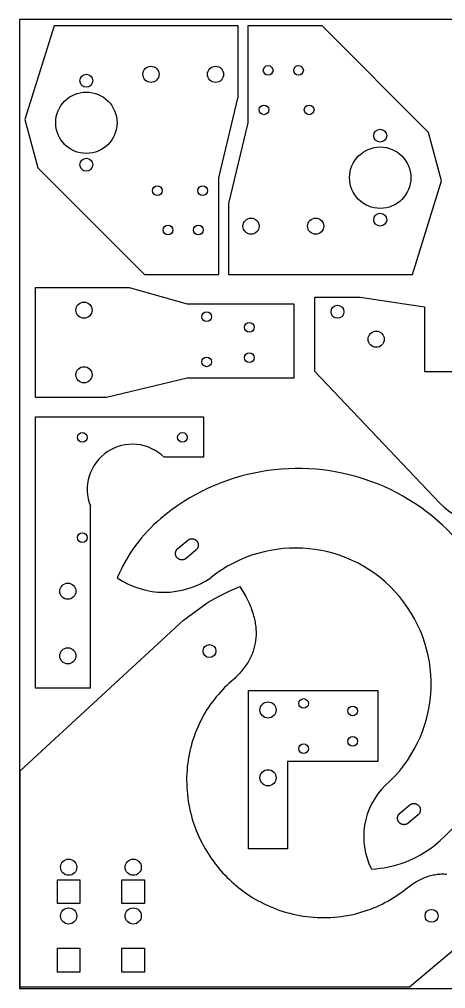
# Model space of a CAD drawing. Extents: x 0 to 300, y 0 to 300.
# Drawn here: x 0 to 132, y 0 to 300 of the extents above; entities that cross this region are included whole.
import ezdxf

# ---------------------------------------------------------------- set-up
doc = ezdxf.new("R2010")
doc.units = 0
doc.layers.add('DEFAULT', color=7, linetype='CONTINUOUS')
doc.layers.add('STENCILS', color=7, linetype='CONTINUOUS')

msp = doc.modelspace()

# ---------------------------------------------------------------- linework, layer by layer
at = {"layer": 'DEFAULT'}
for p, q in [((300, 300, 0), (0, 300, 0)), ((0, 300, 0), (0, 0, 0)), ((0, 0, 0), (300, 0, 0))]:
    msp.add_line(p, q, dxfattribs=at)
at = {"layer": 'STENCILS'}
for p, q in [((10.74, 298, 0), (1.74, 269, 0)), ((67.74, 298, 0), (10.74, 298, 0)), ((67.74, 276, 0), (67.74, 298, 0)), ((93.74, 298, 0), (70.74, 298, 0)), ((70.74, 298, 0), (70.74, 268, 0)), ((126.74, 265, 0), (93.74, 298, 0)), ((61.74, 251, 0), (67.74, 276, 0)), ((1.74, 269, 0), (5.74, 254, 0)), ((70.74, 268, 0), (64.74, 243, 0)), ((130.74, 250, 0), (126.74, 265, 0)), ((5.74, 254, 0), (38.74, 221, 0)), ((61.74, 221, 0), (61.74, 251, 0)), ((121.74, 221, 0), (130.74, 250, 0)), ((64.74, 243, 0), (64.74, 221, 0)), ((38.74, 221, 0), (61.74, 221, 0)), ((64.74, 221, 0), (121.74, 221, 0)), ((5, 183, 0), (5, 217, 0)), ((5, 217, 0), (34, 217, 0)), ((34, 217, 0), (52, 212, 0)), ((91.5, 191, 0), (91.5, 214, 0)), ((91.5, 214, 0), (105.5, 214, 0)), ((105.5, 214, 0), (125.5, 211, 0)), ((52, 212, 0), (85, 212, 0)), ((85, 212, 0), (85, 189, 0)), ((125.5, 211, 0), (125.5, 191, 0)), ((52, 189, 0), (27, 183, 0)), ((85, 189, 0), (52, 189, 0)), ((130.21, 150.28, 0), (91.5, 191, 0)), ((125.5, 191, 0), (165.5, 191, 0)), ((27, 183, 0), (5, 183, 0)), ((5, 93, 0), (5, 177, 0)), ((5, 177, 0), (57, 177, 0)), ((57, 177, 0), (57, 164.5, 0)), ((57, 164.5, 0), (44.8, 164.5, 0)), ((22, 93, 0), (22, 149.3, 0)), ((49.06, 136.22, 0), (52.12, 138.79, 0)), ((52.12, 138.79, 0), (52.17, 138.84, 0)), ((52.17, 138.84, 0), (52.23, 138.88, 0)), ((52.23, 138.88, 0), (52.29, 138.92, 0)), ((52.29, 138.92, 0), (52.34, 138.95, 0)), ((52.34, 138.95, 0), (52.4, 138.99, 0)), ((52.4, 138.99, 0), (52.46, 139.02, 0)), ((52.46, 139.02, 0), (52.52, 139.05, 0)), ((52.52, 139.05, 0), (52.59, 139.08, 0)), ((52.59, 139.08, 0), (52.65, 139.11, 0)), ((52.65, 139.11, 0), (52.72, 139.14, 0)), ((52.72, 139.14, 0), (52.78, 139.16, 0)), ((52.78, 139.16, 0), (52.85, 139.18, 0)), ((52.85, 139.18, 0), (52.91, 139.2, 0)), ((52.91, 139.2, 0), (52.98, 139.21, 0)), ((52.98, 139.21, 0), (53.05, 139.23, 0)), ((53.05, 139.23, 0), (53.12, 139.24, 0)), ((53.12, 139.24, 0), (53.18, 139.25, 0)), ((53.18, 139.25, 0), (53.25, 139.25, 0)), ((53.25, 139.25, 0), (53.32, 139.26, 0)), ((53.32, 139.26, 0), (53.39, 139.26, 0)), ((53.39, 139.26, 0), (53.46, 139.26, 0)), ((53.46, 139.26, 0), (53.53, 139.26, 0)), ((53.53, 139.26, 0), (53.6, 139.25, 0)), ((53.6, 139.25, 0), (53.67, 139.24, 0)), ((53.67, 139.24, 0), (53.73, 139.23, 0)), ((53.73, 139.23, 0), (53.8, 139.22, 0)), ((53.8, 139.22, 0), (53.87, 139.21, 0)), ((53.87, 139.21, 0), (53.94, 139.19, 0)), ((53.94, 139.19, 0), (54, 139.17, 0)), ((54, 139.17, 0), (54.07, 139.15, 0)), ((54.07, 139.15, 0), (54.13, 139.12, 0)), ((54.13, 139.12, 0), (54.2, 139.1, 0)), ((54.2, 139.1, 0), (54.26, 139.07, 0)), ((54.26, 139.07, 0), (54.32, 139.04, 0)), ((54.32, 139.04, 0), (54.38, 139, 0)), ((54.38, 139, 0), (54.44, 138.97, 0)), ((54.44, 138.97, 0), (54.5, 138.93, 0)), ((54.5, 138.93, 0), (54.56, 138.89, 0)), ((54.56, 138.89, 0), (54.61, 138.85, 0)), ((54.61, 138.85, 0), (54.67, 138.81, 0)), ((54.67, 138.81, 0), (54.72, 138.77, 0)), ((54.72, 138.77, 0), (54.77, 138.72, 0)), ((54.77, 138.72, 0), (54.82, 138.67, 0)), ((54.82, 138.67, 0), (54.87, 138.62, 0)), ((54.87, 138.62, 0), (54.92, 138.57, 0)), ((54.92, 138.57, 0), (54.96, 138.52, 0)), ((54.96, 138.52, 0), (55, 138.46, 0)), ((55, 138.46, 0), (55.04, 138.41, 0)), ((55.04, 138.41, 0), (55.08, 138.35, 0)), ((55.08, 138.35, 0), (55.12, 138.29, 0)), ((55.12, 138.29, 0), (55.15, 138.23, 0)), ((55.15, 138.23, 0), (55.19, 138.17, 0)), ((55.19, 138.17, 0), (55.22, 138.11, 0)), ((55.22, 138.11, 0), (55.24, 138.05, 0)), ((55.24, 138.05, 0), (55.27, 137.98, 0)), ((48.36, 134.98, 0), (48.38, 135.05, 0)), ((48.38, 135.05, 0), (48.39, 135.12, 0)), ((48.39, 135.12, 0), (48.4, 135.19, 0)), ((48.4, 135.19, 0), (48.42, 135.25, 0)), ((48.42, 135.25, 0), (48.44, 135.32, 0)), ((48.44, 135.32, 0), (48.47, 135.38, 0)), ((48.47, 135.38, 0), (48.49, 135.45, 0)), ((48.49, 135.45, 0), (48.52, 135.51, 0)), ((48.52, 135.51, 0), (48.55, 135.57, 0)), ((48.55, 135.57, 0), (48.58, 135.63, 0)), ((48.58, 135.63, 0), (48.61, 135.7, 0)), ((48.61, 135.7, 0), (48.65, 135.75, 0)), ((48.65, 135.75, 0), (48.69, 135.81, 0)), ((48.69, 135.81, 0), (48.73, 135.87, 0)), ((48.73, 135.87, 0), (48.77, 135.92, 0)), ((48.77, 135.92, 0), (48.81, 135.98, 0)), ((48.81, 135.98, 0), (48.86, 136.03, 0)), ((48.86, 136.03, 0), (48.91, 136.08, 0)), ((48.91, 136.08, 0), (48.95, 136.13, 0)), ((48.95, 136.13, 0), (49, 136.18, 0)), ((49, 136.18, 0), (49.06, 136.22, 0)), ((54.69, 135.73, 0), (51.63, 133.16, 0)), ((54.74, 135.77, 0), (54.69, 135.73, 0)), ((54.79, 135.82, 0), (54.74, 135.77, 0)), ((54.84, 135.87, 0), (54.79, 135.82, 0)), ((54.89, 135.92, 0), (54.84, 135.87, 0)), ((54.94, 135.97, 0), (54.89, 135.92, 0)), ((54.98, 136.02, 0), (54.94, 135.97, 0)), ((55.02, 136.08, 0), (54.98, 136.02, 0)), ((55.06, 136.14, 0), (55.02, 136.08, 0)), ((55.1, 136.19, 0), (55.06, 136.14, 0)), ((55.13, 136.25, 0), (55.1, 136.19, 0)), ((55.17, 136.31, 0), (55.13, 136.25, 0)), ((55.2, 136.37, 0), (55.17, 136.31, 0)), ((55.23, 136.44, 0), (55.2, 136.37, 0)), ((55.26, 136.5, 0), (55.23, 136.44, 0)), ((55.28, 136.56, 0), (55.26, 136.5, 0)), ((55.27, 137.98, 0), (55.29, 137.92, 0)), ((55.3, 136.63, 0), (55.28, 136.56, 0)), ((55.29, 137.92, 0), (55.32, 137.85, 0)), ((55.33, 136.7, 0), (55.3, 136.63, 0)), ((55.32, 137.85, 0), (55.34, 137.79, 0)), ((55.34, 136.76, 0), (55.33, 136.7, 0)), ((55.34, 137.79, 0), (55.35, 137.72, 0)), ((55.36, 136.83, 0), (55.34, 136.76, 0)), ((55.35, 137.72, 0), (55.37, 137.65, 0)), ((55.37, 136.9, 0), (55.36, 136.83, 0)), ((55.37, 137.65, 0), (55.38, 137.58, 0)), ((55.38, 136.97, 0), (55.37, 136.9, 0)), ((55.38, 137.58, 0), (55.39, 137.52, 0)), ((55.39, 137.03, 0), (55.38, 136.97, 0)), ((55.39, 137.52, 0), (55.4, 137.45, 0)), ((55.4, 137.1, 0), (55.39, 137.03, 0)), ((55.4, 137.45, 0), (55.4, 137.38, 0)), ((55.4, 137.38, 0), (55.41, 137.31, 0)), ((55.41, 137.24, 0), (55.4, 137.17, 0)), ((55.4, 137.17, 0), (55.4, 137.1, 0)), ((55.41, 137.31, 0), (55.41, 137.24, 0)), ((48.34, 134.78, 0), (48.35, 134.85, 0)), ((48.34, 134.71, 0), (48.34, 134.78, 0)), ((48.34, 134.64, 0), (48.34, 134.71, 0)), ((48.35, 134.57, 0), (48.34, 134.64, 0)), ((48.35, 134.91, 0), (48.36, 134.98, 0)), ((48.35, 134.85, 0), (48.35, 134.91, 0)), ((48.35, 134.5, 0), (48.35, 134.57, 0)), ((48.36, 134.43, 0), (48.35, 134.5, 0)), ((48.37, 134.36, 0), (48.36, 134.43, 0)), ((48.38, 134.3, 0), (48.37, 134.36, 0)), ((48.4, 134.23, 0), (48.38, 134.3, 0)), ((48.41, 134.16, 0), (48.4, 134.23, 0)), ((48.43, 134.1, 0), (48.41, 134.16, 0)), ((48.45, 134.03, 0), (48.43, 134.1, 0)), ((48.48, 133.96, 0), (48.45, 134.03, 0)), ((48.5, 133.9, 0), (48.48, 133.96, 0)), ((48.53, 133.84, 0), (48.5, 133.9, 0)), ((48.56, 133.78, 0), (48.53, 133.84, 0)), ((48.59, 133.72, 0), (48.56, 133.78, 0)), ((48.63, 133.66, 0), (48.59, 133.72, 0)), ((48.67, 133.6, 0), (48.63, 133.66, 0)), ((48.7, 133.54, 0), (48.67, 133.6, 0)), ((48.75, 133.48, 0), (48.7, 133.54, 0)), ((48.79, 133.43, 0), (48.75, 133.48, 0)), ((48.83, 133.38, 0), (48.79, 133.43, 0)), ((48.88, 133.33, 0), (48.83, 133.38, 0)), ((48.93, 133.28, 0), (48.88, 133.33, 0)), ((48.98, 133.23, 0), (48.93, 133.28, 0)), ((49.03, 133.18, 0), (48.98, 133.23, 0)), ((49.08, 133.14, 0), (49.03, 133.18, 0)), ((49.13, 133.09, 0), (49.08, 133.14, 0)), ((49.19, 133.05, 0), (49.13, 133.09, 0)), ((49.25, 133.01, 0), (49.19, 133.05, 0)), ((49.31, 132.98, 0), (49.25, 133.01, 0)), ((49.37, 132.94, 0), (49.31, 132.98, 0)), ((49.43, 132.91, 0), (49.37, 132.94, 0)), ((49.49, 132.88, 0), (49.43, 132.91, 0)), ((49.55, 132.85, 0), (49.49, 132.88, 0)), ((49.62, 132.83, 0), (49.55, 132.85, 0)), ((49.68, 132.8, 0), (49.62, 132.83, 0)), ((49.75, 132.78, 0), (49.68, 132.8, 0)), ((49.81, 132.76, 0), (49.75, 132.78, 0)), ((49.88, 132.74, 0), (49.81, 132.76, 0)), ((49.95, 132.73, 0), (49.88, 132.74, 0)), ((50.01, 132.72, 0), (49.95, 132.73, 0)), ((50.08, 132.71, 0), (50.01, 132.72, 0)), ((50.15, 132.7, 0), (50.08, 132.71, 0)), ((50.22, 132.69, 0), (50.15, 132.7, 0)), ((50.29, 132.69, 0), (50.22, 132.69, 0)), ((50.36, 132.69, 0), (50.29, 132.69, 0)), ((50.43, 132.69, 0), (50.36, 132.69, 0)), ((50.5, 132.69, 0), (50.43, 132.69, 0)), ((50.56, 132.7, 0), (50.5, 132.69, 0)), ((50.63, 132.71, 0), (50.56, 132.7, 0)), ((50.7, 132.72, 0), (50.63, 132.71, 0)), ((50.77, 132.73, 0), (50.7, 132.72, 0)), ((50.84, 132.75, 0), (50.77, 132.73, 0)), ((50.9, 132.77, 0), (50.84, 132.75, 0)), ((50.97, 132.79, 0), (50.9, 132.77, 0)), ((51.03, 132.81, 0), (50.97, 132.79, 0)), ((51.1, 132.84, 0), (51.03, 132.81, 0)), ((51.16, 132.86, 0), (51.1, 132.84, 0)), ((51.22, 132.89, 0), (51.16, 132.86, 0)), ((51.29, 132.92, 0), (51.22, 132.89, 0)), ((51.35, 132.96, 0), (51.29, 132.92, 0)), ((51.4, 132.99, 0), (51.35, 132.96, 0)), ((51.46, 133.03, 0), (51.4, 132.99, 0)), ((51.52, 133.07, 0), (51.46, 133.03, 0)), ((51.57, 133.11, 0), (51.52, 133.07, 0)), ((51.63, 133.16, 0), (51.57, 133.11, 0)), ((64.95, 122.98, 0), (68.26, 124.5, 0)), ((68.26, 124.5, 0), (68.92, 123.44, 0)), ((68.92, 123.44, 0), (69.54, 122.4, 0)), ((58.49, 119.62, 0), (61.69, 121.35, 0)), ((61.69, 121.35, 0), (64.95, 122.98, 0)), ((69.54, 122.4, 0), (70.11, 121.36, 0)), ((70.11, 121.36, 0), (70.63, 120.33, 0)), ((70.63, 120.33, 0), (71.11, 119.31, 0)), ((50.84, 114.05, 0), (58.49, 119.62, 0)), ((71.11, 119.31, 0), (71.33, 118.81, 0)), ((71.33, 118.81, 0), (71.54, 118.31, 0)), ((71.54, 118.31, 0), (71.73, 117.81, 0)), ((71.73, 117.81, 0), (71.92, 117.31, 0)), ((71.92, 117.31, 0), (72.09, 116.81, 0)), ((0.26, 67.41, 0), (50.84, 114.05, 0)), ((72.09, 116.81, 0), (72.26, 116.32, 0)), ((72.26, 116.32, 0), (72.41, 115.83, 0)), ((72.41, 115.83, 0), (72.55, 115.34, 0)), ((72.55, 115.34, 0), (72.67, 114.86, 0)), ((72.67, 114.86, 0), (72.79, 114.38, 0)), ((72.79, 114.38, 0), (72.89, 113.9, 0)), ((72.89, 113.9, 0), (72.98, 113.42, 0)), ((72.98, 113.42, 0), (73.06, 112.95, 0)), ((73.06, 112.95, 0), (73.13, 112.47, 0)), ((73.13, 112.47, 0), (73.19, 112, 0)), ((73.19, 112, 0), (73.23, 111.54, 0)), ((73.23, 111.54, 0), (73.27, 111.07, 0)), ((73.27, 111.07, 0), (73.29, 110.61, 0)), ((73.22, 108.34, 0), (73.17, 107.89, 0)), ((73.26, 108.79, 0), (73.22, 108.34, 0)), ((73.28, 109.24, 0), (73.26, 108.79, 0)), ((73.3, 109.69, 0), (73.28, 109.24, 0)), ((73.29, 110.61, 0), (73.3, 110.15, 0)), ((73.3, 110.15, 0), (73.3, 109.69, 0)), ((72.64, 105.26, 0), (72.5, 104.83, 0)), ((72.75, 105.69, 0), (72.64, 105.26, 0)), ((72.86, 106.13, 0), (72.75, 105.69, 0)), ((72.96, 106.57, 0), (72.86, 106.13, 0)), ((73.04, 107, 0), (72.96, 106.57, 0)), ((73.11, 107.45, 0), (73.04, 107, 0)), ((73.17, 107.89, 0), (73.11, 107.45, 0)), ((71.47, 102.31, 0), (71.26, 101.9, 0)), ((71.68, 102.72, 0), (71.47, 102.31, 0)), ((71.86, 103.14, 0), (71.68, 102.72, 0)), ((72.04, 103.56, 0), (71.86, 103.14, 0)), ((72.21, 103.98, 0), (72.04, 103.56, 0)), ((72.36, 104.41, 0), (72.21, 103.98, 0)), ((72.5, 104.83, 0), (72.36, 104.41, 0)), ((69.45, 99.09, 0), (69.14, 98.69, 0)), ((69.74, 99.48, 0), (69.45, 99.09, 0)), ((70.02, 99.88, 0), (69.74, 99.48, 0)), ((70.29, 100.28, 0), (70.02, 99.88, 0)), ((70.55, 100.68, 0), (70.29, 100.28, 0)), ((70.8, 101.08, 0), (70.55, 100.68, 0)), ((71.04, 101.49, 0), (70.8, 101.08, 0)), ((71.26, 101.9, 0), (71.04, 101.49, 0)), ((66.67, 96.02, 0), (66.27, 95.65, 0)), ((67.06, 96.4, 0), (66.67, 96.02, 0)), ((67.43, 96.77, 0), (67.06, 96.4, 0)), ((67.8, 97.15, 0), (67.43, 96.77, 0)), ((68.15, 97.53, 0), (67.8, 97.15, 0)), ((68.49, 97.92, 0), (68.15, 97.53, 0)), ((68.82, 98.3, 0), (68.49, 97.92, 0)), ((69.14, 98.69, 0), (68.82, 98.3, 0)), ((22, 93, 0), (5, 93, 0)), ((63.55, 93.16, 0), (62.89, 92.49, 0)), ((64.21, 93.82, 0), (63.55, 93.16, 0)), ((64.89, 94.45, 0), (64.21, 93.82, 0)), ((65.57, 95.06, 0), (64.89, 94.45, 0)), ((66.27, 95.65, 0), (65.57, 95.06, 0)), ((60.99, 90.34, 0), (60.38, 89.58, 0)), ((61.61, 91.07, 0), (60.99, 90.34, 0)), ((62.24, 91.79, 0), (61.61, 91.07, 0)), ((62.89, 92.49, 0), (62.24, 91.79, 0)), ((71, 92.26, 0), (111, 92.26, 0)), ((71, 43.26, 0), (71, 92.26, 0)), ((111, 92.26, 0), (111, 70.26, 0)), ((58.64, 87.18, 0), (58.1, 86.35, 0)), ((59.2, 88, 0), (58.64, 87.18, 0)), ((59.78, 88.8, 0), (59.2, 88, 0)), ((60.38, 89.58, 0), (59.78, 88.8, 0)), ((57.06, 84.62, 0), (56.57, 83.73, 0)), ((57.57, 85.49, 0), (57.06, 84.62, 0)), ((58.1, 86.35, 0), (57.57, 85.49, 0)), ((55.65, 81.89, 0), (55.22, 80.95, 0)), ((56.1, 82.82, 0), (55.65, 81.89, 0)), ((56.57, 83.73, 0), (56.1, 82.82, 0)), ((54.08, 78.04, 0), (53.74, 77.04, 0)), ((54.44, 79.02, 0), (54.08, 78.04, 0)), ((54.82, 79.99, 0), (54.44, 79.02, 0)), ((55.22, 80.95, 0), (54.82, 79.99, 0)), ((53.15, 75.01, 0), (52.89, 73.98, 0)), ((53.44, 76.03, 0), (53.15, 75.01, 0)), ((53.74, 77.04, 0), (53.44, 76.03, 0)), ((52.66, 72.95, 0), (52.46, 71.9, 0)), ((52.89, 73.98, 0), (52.66, 72.95, 0)), ((52.13, 69.79, 0), (52.01, 68.72, 0)), ((52.28, 70.85, 0), (52.13, 69.79, 0)), ((52.46, 71.9, 0), (52.28, 70.85, 0)), ((111, 70.26, 0), (83, 70.26, 0)), ((83, 70.26, 0), (83, 43.26, 0)), ((0.26, 0.5, 0), (0.26, 67.41, 0)), ((51.84, 66.58, 0), (51.8, 65.51, 0)), ((51.91, 67.65, 0), (51.84, 66.58, 0)), ((52.01, 68.72, 0), (51.91, 67.65, 0)), ((51.8, 65.51, 0), (51.79, 64.43, 0)), ((51.79, 64.43, 0), (51.81, 63.36, 0)), ((51.81, 63.36, 0), (51.85, 62.29, 0)), ((51.85, 62.29, 0), (51.92, 61.22, 0)), ((51.92, 61.22, 0), (52.02, 60.15, 0)), ((52.02, 60.15, 0), (52.15, 59.09, 0)), ((52.15, 59.09, 0), (52.3, 58.04, 0)), ((52.3, 58.04, 0), (52.47, 56.99, 0)), ((121.05, 56.97, 0), (121.11, 57.01, 0)), ((121.11, 57.01, 0), (121.17, 57.04, 0)), ((121.17, 57.04, 0), (121.23, 57.08, 0)), ((121.23, 57.08, 0), (121.29, 57.11, 0)), ((121.29, 57.11, 0), (121.35, 57.14, 0)), ((121.35, 57.14, 0), (121.41, 57.16, 0)), ((121.41, 57.16, 0), (121.48, 57.19, 0)), ((121.48, 57.19, 0), (121.54, 57.21, 0)), ((121.54, 57.21, 0), (121.61, 57.23, 0)), ((121.61, 57.23, 0), (121.68, 57.25, 0)), ((121.68, 57.25, 0), (121.74, 57.27, 0)), ((121.74, 57.27, 0), (121.81, 57.28, 0)), ((121.81, 57.28, 0), (121.88, 57.29, 0)), ((121.88, 57.29, 0), (121.95, 57.3, 0)), ((121.95, 57.3, 0), (122.02, 57.31, 0)), ((122.02, 57.31, 0), (122.08, 57.31, 0)), ((122.08, 57.31, 0), (122.15, 57.31, 0)), ((122.15, 57.31, 0), (122.22, 57.31, 0)), ((122.22, 57.31, 0), (122.29, 57.31, 0)), ((122.29, 57.31, 0), (122.36, 57.3, 0)), ((122.36, 57.3, 0), (122.43, 57.29, 0)), ((122.43, 57.29, 0), (122.5, 57.28, 0)), ((122.5, 57.28, 0), (122.57, 57.27, 0)), ((122.57, 57.27, 0), (122.63, 57.26, 0)), ((122.63, 57.26, 0), (122.7, 57.24, 0)), ((122.7, 57.24, 0), (122.77, 57.22, 0)), ((122.77, 57.22, 0), (122.83, 57.2, 0)), ((122.83, 57.2, 0), (122.9, 57.17, 0)), ((122.9, 57.17, 0), (122.96, 57.15, 0)), ((122.96, 57.15, 0), (123.02, 57.12, 0)), ((123.02, 57.12, 0), (123.08, 57.09, 0)), ((123.08, 57.09, 0), (123.15, 57.06, 0)), ((123.15, 57.06, 0), (123.21, 57.02, 0)), ((123.21, 57.02, 0), (123.26, 56.99, 0)), ((52.47, 56.99, 0), (52.68, 55.95, 0)), ((52.68, 55.95, 0), (52.91, 54.91, 0)), ((52.91, 54.91, 0), (53.16, 53.89, 0)), ((117.53, 53.98, 0), (117.58, 54.03, 0)), ((117.58, 54.03, 0), (117.62, 54.08, 0)), ((117.62, 54.08, 0), (117.67, 54.13, 0)), ((117.67, 54.13, 0), (117.72, 54.18, 0)), ((117.72, 54.18, 0), (117.77, 54.23, 0)), ((117.77, 54.23, 0), (117.82, 54.27, 0)), ((117.82, 54.27, 0), (120.88, 56.84, 0)), ((120.88, 56.84, 0), (120.94, 56.89, 0)), ((120.94, 56.89, 0), (120.99, 56.93, 0)), ((120.99, 56.93, 0), (121.05, 56.97, 0)), ((123.26, 56.99, 0), (123.32, 56.95, 0)), ((123.32, 56.95, 0), (123.38, 56.91, 0)), ((123.38, 56.91, 0), (123.43, 56.86, 0)), ((123.43, 56.86, 0), (123.48, 56.82, 0)), ((123.48, 56.82, 0), (123.53, 56.77, 0)), ((123.53, 56.77, 0), (123.58, 56.72, 0)), ((123.58, 56.72, 0), (123.63, 56.67, 0)), ((123.63, 56.67, 0), (123.68, 56.62, 0)), ((123.7, 54.02, 0), (123.65, 53.97, 0)), ((123.68, 56.62, 0), (123.72, 56.57, 0)), ((123.74, 54.08, 0), (123.7, 54.02, 0)), ((123.72, 56.57, 0), (123.77, 56.52, 0)), ((123.78, 54.13, 0), (123.74, 54.08, 0)), ((123.77, 56.52, 0), (123.81, 56.46, 0)), ((123.82, 54.19, 0), (123.78, 54.13, 0)), ((123.81, 56.46, 0), (123.84, 56.4, 0)), ((123.86, 54.25, 0), (123.82, 54.19, 0)), ((123.84, 56.4, 0), (123.88, 56.34, 0)), ((123.9, 54.3, 0), (123.86, 54.25, 0)), ((123.88, 56.34, 0), (123.92, 56.28, 0)), ((123.93, 54.37, 0), (123.9, 54.3, 0)), ((123.92, 56.28, 0), (123.95, 56.22, 0)), ((123.96, 54.43, 0), (123.93, 54.37, 0)), ((123.95, 56.22, 0), (123.98, 56.16, 0)), ((123.99, 54.49, 0), (123.96, 54.43, 0)), ((123.98, 56.16, 0), (124.01, 56.1, 0)), ((124.02, 54.55, 0), (123.99, 54.49, 0)), ((124.01, 56.1, 0), (124.03, 56.04, 0)), ((124.04, 54.62, 0), (124.02, 54.55, 0)), ((124.03, 56.04, 0), (124.06, 55.97, 0)), ((124.07, 54.68, 0), (124.04, 54.62, 0)), ((124.06, 55.97, 0), (124.08, 55.9, 0)), ((124.09, 54.75, 0), (124.07, 54.68, 0)), ((124.08, 55.9, 0), (124.1, 55.84, 0)), ((124.11, 54.81, 0), (124.09, 54.75, 0)), ((124.1, 55.84, 0), (124.12, 55.77, 0)), ((124.12, 54.88, 0), (124.11, 54.81, 0)), ((124.12, 55.77, 0), (124.13, 55.7, 0)), ((124.14, 54.95, 0), (124.12, 54.88, 0)), ((124.13, 55.7, 0), (124.14, 55.64, 0)), ((124.14, 55.64, 0), (124.15, 55.57, 0)), ((124.15, 55.02, 0), (124.14, 54.95, 0)), ((124.15, 55.57, 0), (124.16, 55.5, 0)), ((124.16, 55.09, 0), (124.15, 55.02, 0)), ((124.16, 55.5, 0), (124.17, 55.43, 0)), ((124.17, 55.22, 0), (124.16, 55.15, 0)), ((124.16, 55.15, 0), (124.16, 55.09, 0)), ((124.17, 55.43, 0), (124.17, 55.36, 0)), ((124.17, 55.36, 0), (124.17, 55.29, 0)), ((124.17, 55.29, 0), (124.17, 55.22, 0)), ((53.16, 53.89, 0), (53.44, 52.88, 0)), ((53.44, 52.88, 0), (53.74, 51.88, 0)), ((53.74, 51.88, 0), (54.07, 50.89, 0)), ((117.1, 52.76, 0), (117.11, 52.83, 0)), ((117.11, 52.69, 0), (117.1, 52.76, 0)), ((117.11, 52.9, 0), (117.12, 52.97, 0)), ((117.11, 52.83, 0), (117.11, 52.9, 0)), ((117.11, 52.62, 0), (117.11, 52.69, 0)), ((117.11, 52.55, 0), (117.11, 52.62, 0)), ((117.12, 52.48, 0), (117.11, 52.55, 0)), ((117.12, 52.97, 0), (117.13, 53.03, 0)), ((117.13, 52.42, 0), (117.12, 52.48, 0)), ((117.13, 53.03, 0), (117.14, 53.1, 0)), ((117.14, 52.35, 0), (117.13, 52.42, 0)), ((117.14, 53.1, 0), (117.15, 53.17, 0)), ((117.16, 52.28, 0), (117.14, 52.35, 0)), ((117.15, 53.17, 0), (117.17, 53.24, 0)), ((117.18, 52.21, 0), (117.16, 52.28, 0)), ((117.17, 53.24, 0), (117.19, 53.3, 0)), ((117.19, 52.15, 0), (117.18, 52.21, 0)), ((117.19, 53.3, 0), (117.21, 53.37, 0)), ((117.22, 52.08, 0), (117.19, 52.15, 0)), ((117.21, 53.37, 0), (117.23, 53.44, 0)), ((117.24, 52.02, 0), (117.22, 52.08, 0)), ((117.23, 53.44, 0), (117.25, 53.5, 0)), ((117.27, 51.95, 0), (117.24, 52.02, 0)), ((117.25, 53.5, 0), (117.28, 53.56, 0)), ((117.29, 51.89, 0), (117.27, 51.95, 0)), ((117.28, 53.56, 0), (117.31, 53.63, 0)), ((117.33, 51.83, 0), (117.29, 51.89, 0)), ((117.31, 53.63, 0), (117.34, 53.69, 0)), ((117.36, 51.77, 0), (117.33, 51.83, 0)), ((117.34, 53.69, 0), (117.38, 53.75, 0)), ((117.39, 51.71, 0), (117.36, 51.77, 0)), ((117.38, 53.75, 0), (117.41, 53.81, 0)), ((117.43, 51.65, 0), (117.39, 51.71, 0)), ((117.41, 53.81, 0), (117.45, 53.86, 0)), ((117.47, 51.59, 0), (117.43, 51.65, 0)), ((117.45, 53.86, 0), (117.49, 53.92, 0)), ((117.51, 51.54, 0), (117.47, 51.59, 0)), ((117.49, 53.92, 0), (117.53, 53.98, 0)), ((117.55, 51.48, 0), (117.51, 51.54, 0)), ((117.6, 51.43, 0), (117.55, 51.48, 0)), ((117.64, 51.38, 0), (117.6, 51.43, 0)), ((117.69, 51.33, 0), (117.64, 51.38, 0)), ((117.74, 51.28, 0), (117.69, 51.33, 0)), ((117.79, 51.23, 0), (117.74, 51.28, 0)), ((117.84, 51.19, 0), (117.79, 51.23, 0)), ((117.9, 51.15, 0), (117.84, 51.19, 0)), ((117.95, 51.11, 0), (117.9, 51.15, 0)), ((118.01, 51.07, 0), (117.95, 51.11, 0)), ((118.07, 51.03, 0), (118.01, 51.07, 0)), ((118.13, 51, 0), (118.07, 51.03, 0)), ((120.11, 51.01, 0), (120.05, 50.98, 0)), ((120.17, 51.05, 0), (120.11, 51.01, 0)), ((120.23, 51.08, 0), (120.17, 51.05, 0)), ((120.28, 51.12, 0), (120.23, 51.08, 0)), ((120.34, 51.16, 0), (120.28, 51.12, 0)), ((120.39, 51.21, 0), (120.34, 51.16, 0)), ((123.45, 53.78, 0), (120.39, 51.21, 0)), ((123.51, 53.82, 0), (123.45, 53.78, 0)), ((123.56, 53.87, 0), (123.51, 53.82, 0)), ((123.61, 53.92, 0), (123.56, 53.87, 0)), ((123.65, 53.97, 0), (123.61, 53.92, 0)), ((54.07, 50.89, 0), (54.42, 49.91, 0)), ((54.42, 49.91, 0), (54.78, 48.95, 0)), ((54.78, 48.95, 0), (55.17, 48, 0)), ((118.19, 50.96, 0), (118.13, 51, 0)), ((118.25, 50.93, 0), (118.19, 50.96, 0)), ((118.31, 50.9, 0), (118.25, 50.93, 0)), ((118.38, 50.88, 0), (118.31, 50.9, 0)), ((118.44, 50.85, 0), (118.38, 50.88, 0)), ((118.51, 50.83, 0), (118.44, 50.85, 0)), ((118.57, 50.81, 0), (118.51, 50.83, 0)), ((118.64, 50.79, 0), (118.57, 50.81, 0)), ((118.71, 50.78, 0), (118.64, 50.79, 0)), ((118.78, 50.77, 0), (118.71, 50.78, 0)), ((118.84, 50.76, 0), (118.78, 50.77, 0)), ((118.91, 50.75, 0), (118.84, 50.76, 0)), ((118.98, 50.74, 0), (118.91, 50.75, 0)), ((119.05, 50.74, 0), (118.98, 50.74, 0)), ((119.12, 50.74, 0), (119.05, 50.74, 0)), ((119.19, 50.74, 0), (119.12, 50.74, 0)), ((119.26, 50.75, 0), (119.19, 50.74, 0)), ((119.33, 50.75, 0), (119.26, 50.75, 0)), ((119.4, 50.76, 0), (119.33, 50.75, 0)), ((119.46, 50.77, 0), (119.4, 50.76, 0)), ((119.53, 50.79, 0), (119.46, 50.77, 0)), ((119.6, 50.8, 0), (119.53, 50.79, 0)), ((119.66, 50.82, 0), (119.6, 50.8, 0)), ((119.73, 50.84, 0), (119.66, 50.82, 0)), ((119.8, 50.86, 0), (119.73, 50.84, 0)), ((119.86, 50.89, 0), (119.8, 50.86, 0)), ((119.92, 50.92, 0), (119.86, 50.89, 0)), ((119.99, 50.95, 0), (119.92, 50.92, 0)), ((120.05, 50.98, 0), (119.99, 50.95, 0)), ((55.17, 48, 0), (55.59, 47.06, 0)), ((55.59, 47.06, 0), (56.02, 46.15, 0)), ((56.02, 46.15, 0), (56.47, 45.24, 0)), ((56.47, 45.24, 0), (56.93, 44.36, 0)), ((56.93, 44.36, 0), (57.42, 43.49, 0)), ((57.42, 43.49, 0), (57.92, 42.64, 0)), ((57.92, 42.64, 0), (58.43, 41.8, 0)), ((83, 43.26, 0), (71, 43.26, 0)), ((58.43, 41.8, 0), (58.97, 40.99, 0)), ((58.97, 40.99, 0), (59.51, 40.19, 0)), ((59.51, 40.19, 0), (60.07, 39.41, 0)), ((60.07, 39.41, 0), (60.64, 38.65, 0)), ((60.64, 38.65, 0), (61.22, 37.91, 0)), ((61.22, 37.91, 0), (61.81, 37.19, 0)), ((61.81, 37.19, 0), (62.42, 36.48, 0)), ((62.42, 36.48, 0), (63.04, 35.78, 0)), ((11.76, 26.3, 0), (11.76, 33.7, 0)), ((11.76, 33.7, 0), (18.76, 33.7, 0)), ((18.76, 33.7, 0), (18.76, 26.3, 0)), ((31.76, 26.3, 0), (31.76, 33.7, 0)), ((31.76, 33.7, 0), (38.76, 33.7, 0)), ((38.76, 33.7, 0), (38.76, 26.3, 0)), ((63.04, 35.78, 0), (63.69, 35.09, 0)), ((63.69, 35.09, 0), (64.35, 34.41, 0)), ((64.35, 34.41, 0), (65.04, 33.74, 0)), ((65.04, 33.74, 0), (65.75, 33.07, 0)), ((65.75, 33.07, 0), (66.48, 32.42, 0)), ((122.32, 32.77, 0), (122.73, 33.02, 0)), ((122.73, 33.02, 0), (123.14, 33.26, 0)), ((123.14, 33.26, 0), (123.55, 33.49, 0)), ((123.55, 33.49, 0), (123.96, 33.7, 0)), ((123.96, 33.7, 0), (124.38, 33.9, 0)), ((124.38, 33.9, 0), (124.79, 34.09, 0)), ((124.79, 34.09, 0), (125.21, 34.27, 0)), ((125.21, 34.27, 0), (125.62, 34.44, 0)), ((125.62, 34.44, 0), (126.04, 34.59, 0)), ((126.04, 34.59, 0), (126.46, 34.73, 0)), ((126.46, 34.73, 0), (126.88, 34.86, 0)), ((126.88, 34.86, 0), (127.3, 34.98, 0)), ((127.3, 34.98, 0), (127.72, 35.09, 0)), ((127.72, 35.09, 0), (128.14, 35.18, 0)), ((128.14, 35.18, 0), (128.57, 35.26, 0)), ((128.57, 35.26, 0), (128.99, 35.33, 0)), ((128.99, 35.33, 0), (129.41, 35.39, 0)), ((129.41, 35.39, 0), (129.84, 35.43, 0)), ((129.84, 35.43, 0), (130.27, 35.46, 0)), ((130.27, 35.46, 0), (130.69, 35.48, 0)), ((130.69, 35.48, 0), (131.12, 35.49, 0)), ((131.12, 35.49, 0), (131.55, 35.49, 0)), ((131.55, 35.49, 0), (131.98, 35.47, 0)), ((131.98, 35.47, 0), (132.41, 35.44, 0)), ((66.48, 32.42, 0), (67.23, 31.78, 0)), ((67.23, 31.78, 0), (68, 31.16, 0)), ((68, 31.16, 0), (68.79, 30.55, 0)), ((68.79, 30.55, 0), (69.6, 29.95, 0)), ((118.09, 29.64, 0), (118.84, 30.2, 0)), ((118.84, 30.2, 0), (119.57, 30.76, 0)), ((119.57, 30.76, 0), (120.28, 31.33, 0)), ((120.28, 31.33, 0), (120.68, 31.65, 0)), ((120.68, 31.65, 0), (121.09, 31.95, 0)), ((121.09, 31.95, 0), (121.5, 32.23, 0)), ((121.5, 32.23, 0), (121.91, 32.51, 0)), ((121.91, 32.51, 0), (122.32, 32.77, 0)), ((69.6, 29.95, 0), (70.42, 29.37, 0)), ((70.42, 29.37, 0), (71.27, 28.8, 0)), ((71.27, 28.8, 0), (72.13, 28.25, 0)), ((72.13, 28.25, 0), (73.02, 27.72, 0)), ((73.02, 27.72, 0), (73.92, 27.21, 0)), ((73.92, 27.21, 0), (74.83, 26.72, 0)), ((113.22, 26.63, 0), (114.08, 27.09, 0)), ((114.08, 27.09, 0), (114.92, 27.57, 0)), ((114.92, 27.57, 0), (115.74, 28.07, 0)), ((115.74, 28.07, 0), (116.54, 28.58, 0)), ((116.54, 28.58, 0), (117.33, 29.11, 0)), ((117.33, 29.11, 0), (118.09, 29.64, 0)), ((18.76, 26.3, 0), (11.76, 26.3, 0)), ((38.76, 26.3, 0), (31.76, 26.3, 0)), ((74.83, 26.72, 0), (75.77, 26.25, 0)), ((75.77, 26.25, 0), (76.72, 25.8, 0)), ((76.72, 25.8, 0), (77.68, 25.37, 0)), ((77.68, 25.37, 0), (78.66, 24.97, 0)), ((78.66, 24.97, 0), (79.65, 24.59, 0)), ((79.65, 24.59, 0), (80.65, 24.23, 0)), ((80.65, 24.23, 0), (81.66, 23.9, 0)), ((106.76, 23.93, 0), (107.72, 24.25, 0)), ((107.72, 24.25, 0), (108.68, 24.6, 0)), ((108.68, 24.6, 0), (109.62, 24.96, 0)), ((109.62, 24.96, 0), (110.54, 25.35, 0)), ((110.54, 25.35, 0), (111.45, 25.76, 0)), ((111.45, 25.76, 0), (112.34, 26.19, 0)), ((112.34, 26.19, 0), (113.22, 26.63, 0)), ((81.66, 23.9, 0), (82.68, 23.59, 0)), ((82.68, 23.59, 0), (83.72, 23.31, 0)), ((83.72, 23.31, 0), (84.76, 23.05, 0)), ((84.76, 23.05, 0), (85.81, 22.82, 0)), ((85.81, 22.82, 0), (86.86, 22.62, 0)), ((86.86, 22.62, 0), (87.93, 22.44, 0)), ((87.93, 22.44, 0), (88.99, 22.3, 0)), ((88.99, 22.3, 0), (90.06, 22.17, 0)), ((90.06, 22.17, 0), (91.13, 22.08, 0)), ((91.13, 22.08, 0), (92.2, 22.02, 0)), ((92.2, 22.02, 0), (93.28, 21.98, 0)), ((93.28, 21.98, 0), (94.35, 21.97, 0)), ((94.35, 21.97, 0), (95.42, 21.99, 0)), ((95.42, 21.99, 0), (96.48, 22.03, 0)), ((96.48, 22.03, 0), (97.55, 22.1, 0)), ((97.55, 22.1, 0), (98.6, 22.2, 0)), ((98.6, 22.2, 0), (99.65, 22.33, 0)), ((99.65, 22.33, 0), (100.7, 22.48, 0)), ((100.7, 22.48, 0), (101.73, 22.66, 0)), ((101.73, 22.66, 0), (102.76, 22.86, 0)), ((102.76, 22.86, 0), (103.77, 23.09, 0)), ((103.77, 23.09, 0), (104.78, 23.35, 0)), ((104.78, 23.35, 0), (105.77, 23.62, 0)), ((105.77, 23.62, 0), (106.76, 23.93, 0)), ((11.76, 5.12, 0), (11.76, 12.52, 0)), ((11.76, 12.52, 0), (18.76, 12.52, 0)), ((18.76, 12.52, 0), (18.76, 5.12, 0)), ((31.76, 5.12, 0), (31.76, 12.52, 0)), ((31.76, 12.52, 0), (38.76, 12.52, 0)), ((38.76, 12.52, 0), (38.76, 5.12, 0)), ((135.67, 12.95, 0), (120.83, 0.5, 0)), ((18.76, 5.12, 0), (11.76, 5.12, 0)), ((38.76, 5.12, 0), (31.76, 5.12, 0)), ((120.83, 0.5, 0), (0.26, 0.5, 0))]:
    msp.add_line(p, q, dxfattribs=at)
for centre, radius in [((40.74, 283, 0), 2.5), ((60.74, 283, 0), 2.5), ((77.04, 284.2, 0), 1.5), ((86.44, 284.2, 0), 1.5), ((20.74, 281, 0), 2), ((20.74, 268, 0), 9.5), ((75.74, 272, 0), 1.5), ((89.74, 272, 0), 1.5), ((111.74, 264, 0), 2), ((111.74, 251, 0), 9.5), ((20.74, 255, 0), 2), ((42.74, 247, 0), 1.5), ((56.74, 247, 0), 1.5), ((111.74, 238, 0), 2), ((71.74, 236, 0), 2.5), ((91.74, 236, 0), 2.5), ((46.04, 234.8, 0), 1.5), ((55.44, 234.8, 0), 1.5), ((20, 210, 0), 2.5), ((98.5, 209.5, 0), 2), ((58, 208, 0), 1.5), ((71.2, 204.7, 0), 1.5), ((110.5, 201, 0), 2.5), ((58, 194, 0), 1.5), ((71.2, 195.3, 0), 1.5), ((20, 190, 0), 2.5), ((19.5, 170.6, 0), 1.5), ((50.5, 170.6, 0), 1.5), ((19.5, 139.6, 0), 1.5), ((15, 123, 0), 2.5), ((15, 103, 0), 2.5), ((58.87, 104.47, 0), 2), ((77, 86.26, 0), 2.5), ((88, 88.26, 0), 1.5), ((103.2, 85.96, 0), 1.5), ((103.2, 76.56, 0), 1.5), ((88, 74.26, 0), 1.5), ((77, 65.26, 0), 2.5), ((15.26, 37.57, 0), 2.5), ((35.26, 37.57, 0), 2.5), ((15.26, 22.5, 0), 2.5), ((35.26, 22.5, 0), 2.5), ((127.64, 22.53, 0), 2)]:
    msp.add_circle(centre, radius, dxfattribs=at)
for centre, radius, start, end in [((35, 154.5, 0), 14, 45.5847, 201.7868), ((86.26, 95, 0), 65.99, 310, 130), ((144.7, 164.06, 0), 20, 223.5537, 300.3761), ((75.51, 108.11, 0), 49.04, 130.2283, 157.1624), ((85.49, 94.36, 0), 42, 311.3643, 128.6357), ((44.77, 148.44, 0), 25.75, 235.8353, 304.2584), ((128.83, 47.02, 0), 22.21, 134.58, 206.7375), ((107.61, 70.46, 0), 33.47, 272.3757, 308.9943)]:
    msp.add_arc(centre, radius, start, end, dxfattribs=at)

doc.saveas('drawing.dxf')
